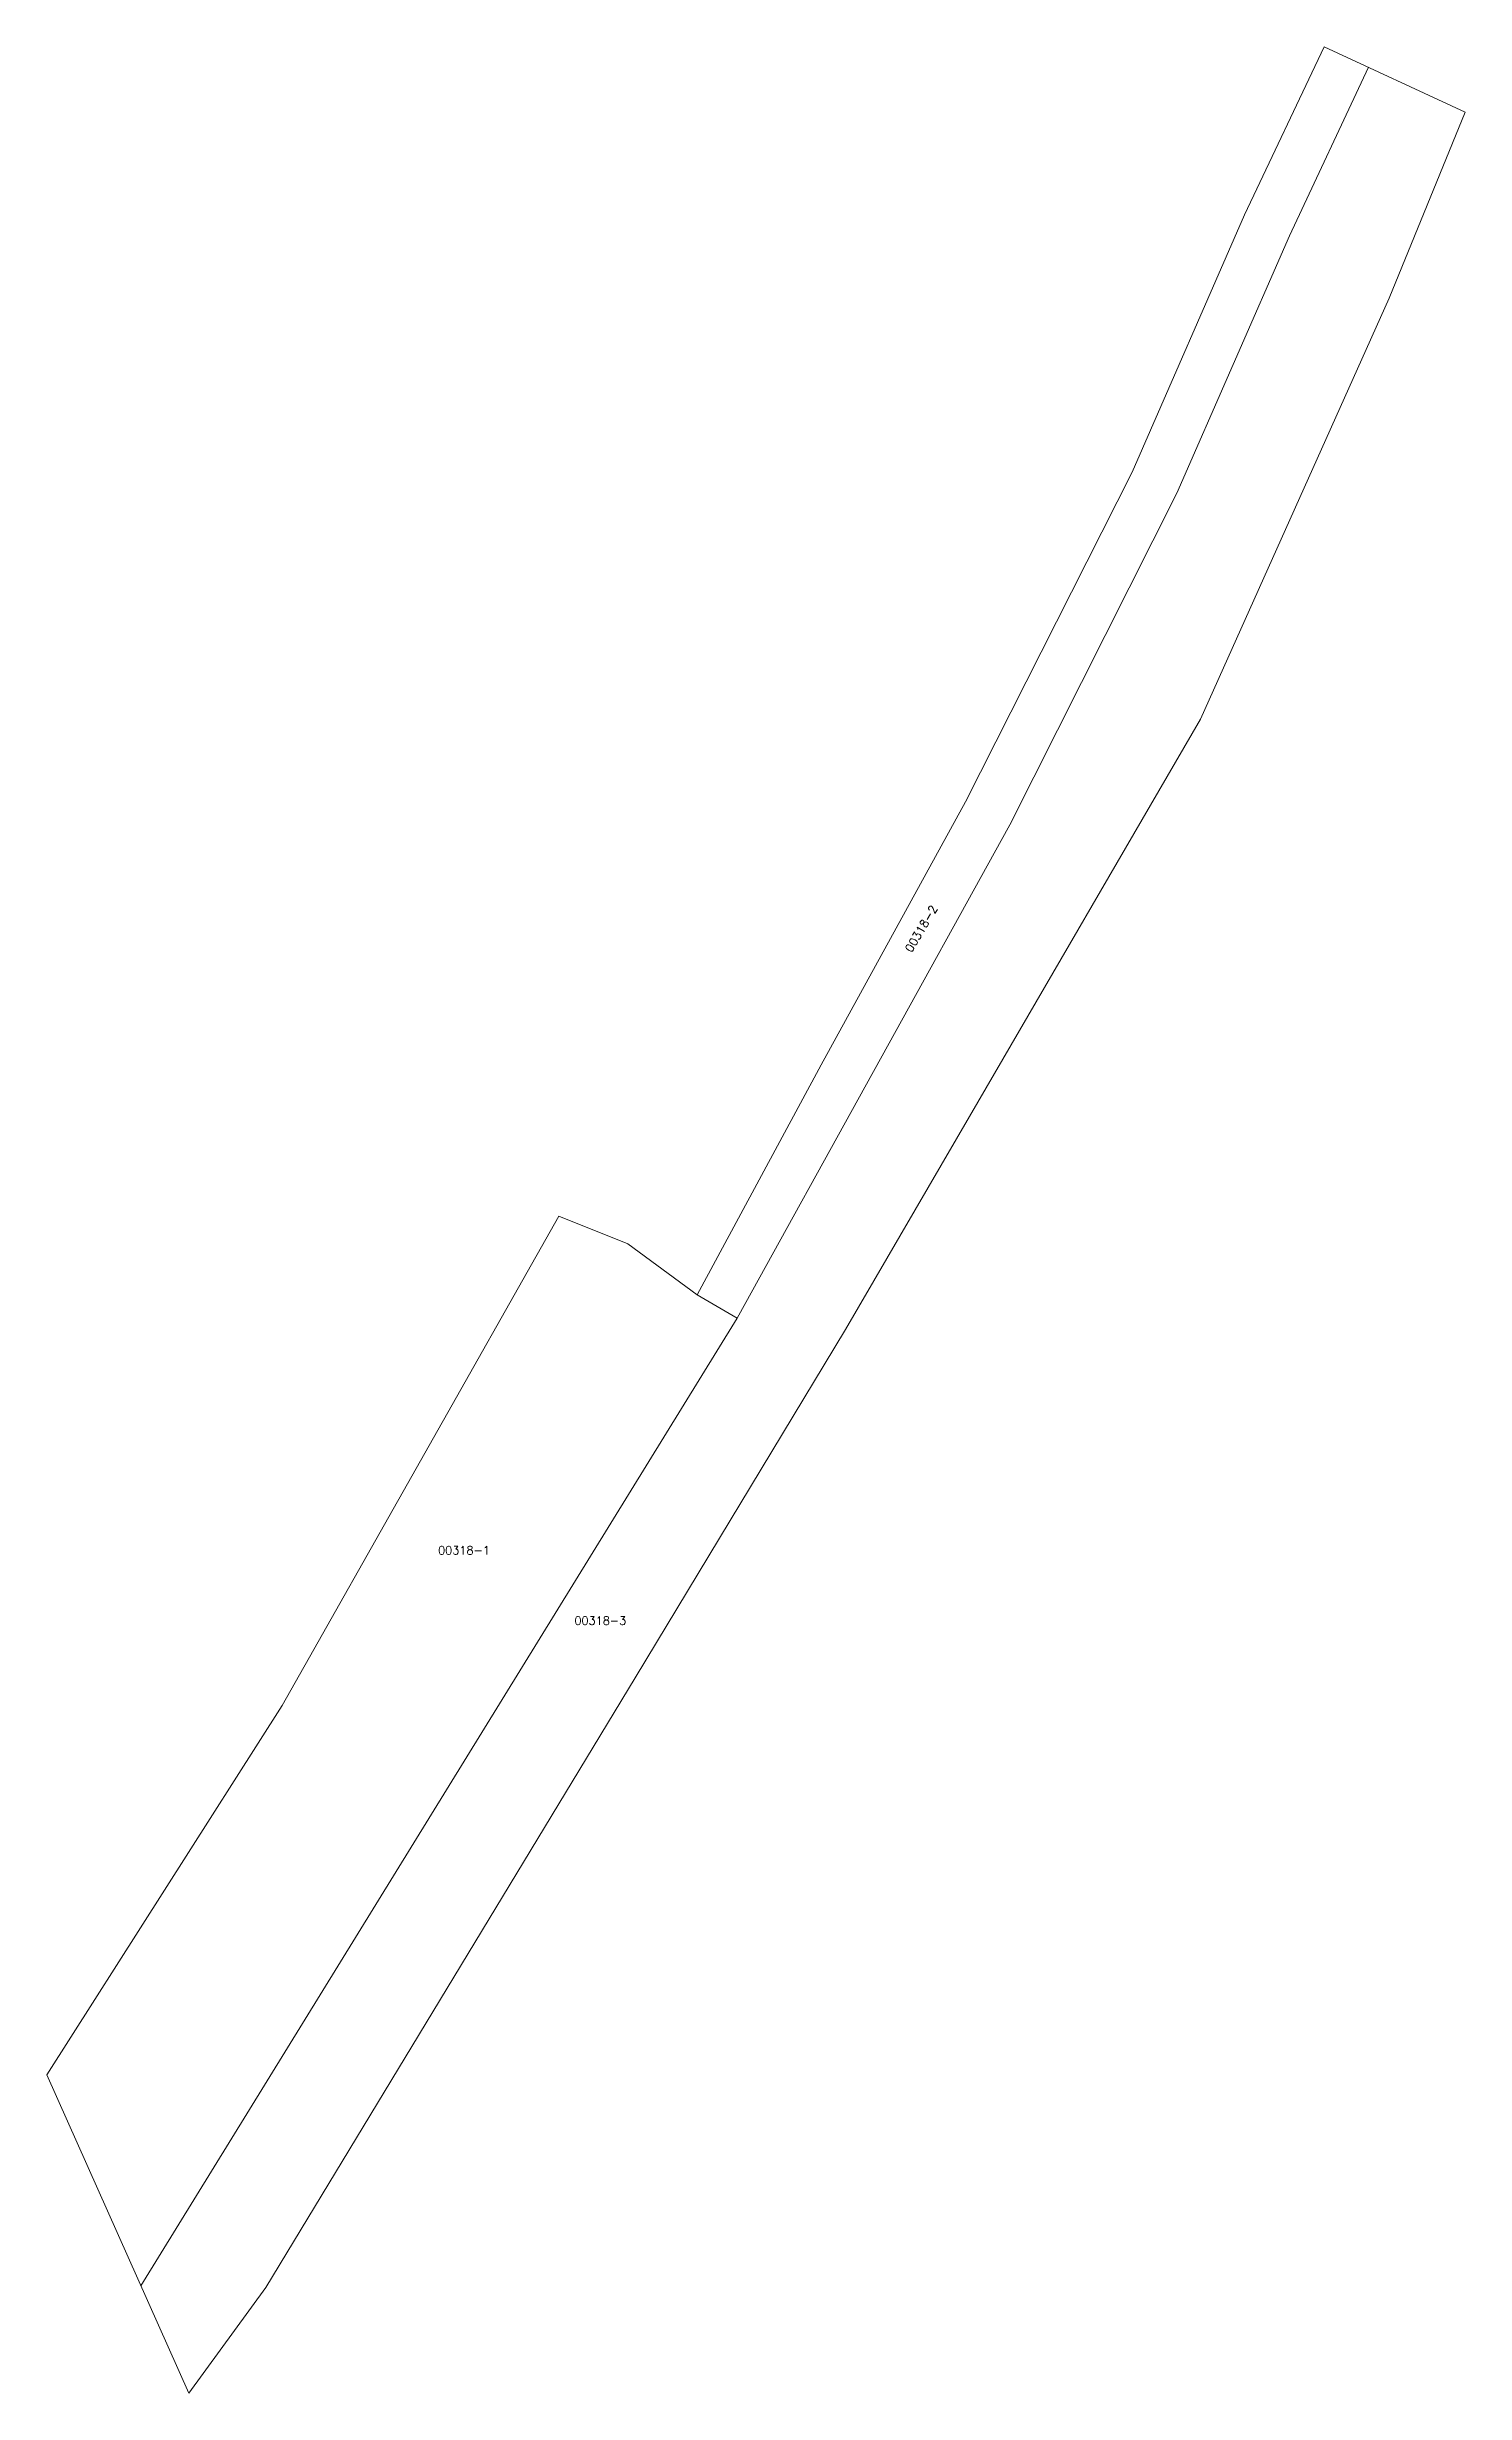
# Model space of a CAD drawing. Header units: metres. Extents: x 7511636 to 7511807, y 4688762 to 4689046.
import ezdxf

# ---------------------------------------------------------------- set-up
doc = ezdxf.new("R2010")
doc.units = ezdxf.units.M
doc.layers.add('Ndarjet', color=1, linetype='Continuous', lineweight=0)
doc.layers.add('Nr-Ri', color=1, linetype='Continuous', lineweight=0)
doc.styles.get("Standard").update_dxf_attribs({"font": 'simplex.shx'})

msp = doc.modelspace()

# ---------------------------------------------------------------- linework, layer by layer
at = {"layer": 'Ndarjet'}
for p, q in [((7511780.58, 4689025.36), (7511790.21, 4689045.63)), ((7511790.21, 4689045.63), (7511807.24, 4689037.76)), ((7511786.02, 4689022.79), (7511795.55, 4689043.17)), ((7511807.24, 4689037.76), (7511798.06, 4689015.26)), ((7511767.01, 4688994.23), (7511780.58, 4689025.36)), ((7511772.39, 4688991.69), (7511786.02, 4689022.79)), ((7511798.06, 4689015.26), (7511775.28, 4688964.39)), ((7511746.86, 4688954.39), (7511767.01, 4688994.23)), ((7511752.23, 4688951.63), (7511772.39, 4688991.69)), ((7511775.28, 4688964.39), (7511747.34, 4688916.38)), ((7511729.4, 4688922.61), (7511746.86, 4688954.39)), ((7511719.28, 4688892.03), (7511752.23, 4688951.63)), ((7511714.41, 4688894.82), (7511729.4, 4688922.61)), ((7511747.34, 4688916.38), (7511732.37, 4688890.63)), ((7511664.28, 4688845.21), (7511697.72, 4688904.34)), ((7511697.72, 4688904.34), (7511706.05, 4688901)), ((7511706.05, 4688901), (7511714.41, 4688894.82)), ((7511714.41, 4688894.82), (7511719.28, 4688892.03)), ((7511647.21, 4688775.08), (7511719.28, 4688892.03)), ((7511732.37, 4688890.63), (7511706.95, 4688848.53)), ((7511706.95, 4688848.53), (7511662.31, 4688774.87)), ((7511635.84, 4688800.56), (7511664.28, 4688845.21)), ((7511652.99, 4688762.11), (7511635.84, 4688800.56)), ((7511662.31, 4688774.87), (7511652.99, 4688762.11))]:
    msp.add_line(p, q, dxfattribs=at)

# ---------------------------------------------------------------- texts
at = {"layer": 'Nr-Ri', "lineweight": -3}
msp.add_text('00318-2', height=1, rotation=59.5362, dxfattribs=at).set_placement((7511740.35, 4688936.13))
for s, p in [('00318-1', (7511683.12, 4688863.46)), ('00318-3', (7511699.59, 4688854.96))]:
    msp.add_text(s, height=1, dxfattribs=at).set_placement(p)

doc.saveas('drawing.dxf')
